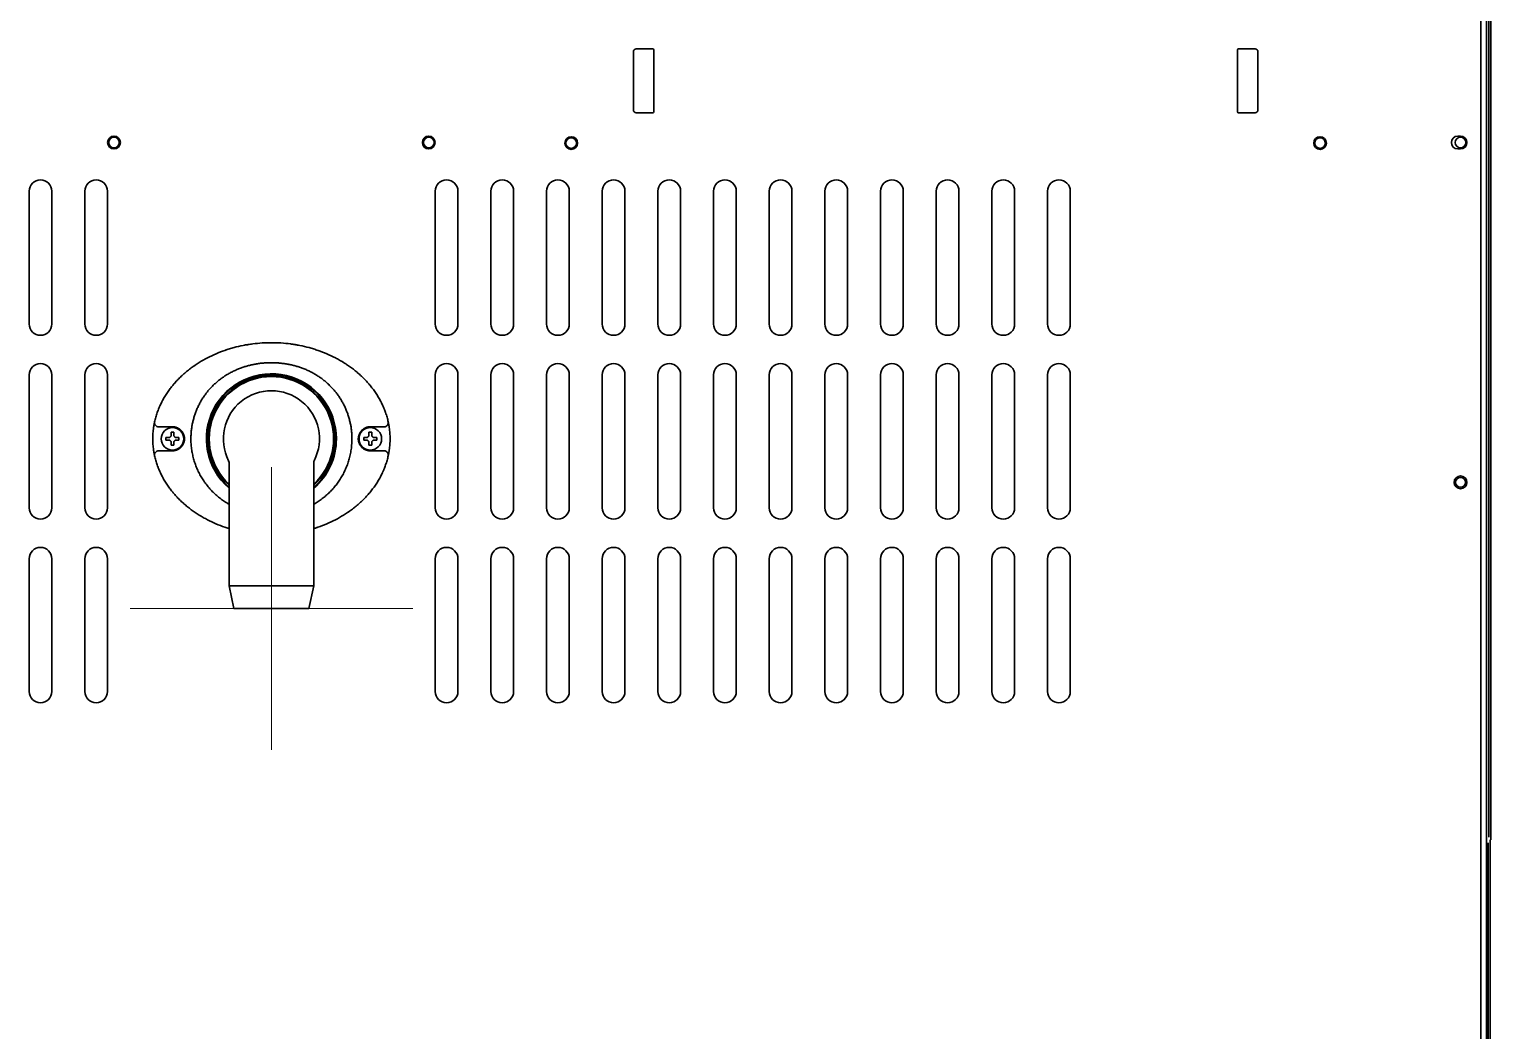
# Model space of a CAD drawing. Extents: x 5809 to 10669, y -850 to 3566.
# Drawn here: x 8717 to 9235, y 2870 to 3224 of the extents above; entities that cross this region are included whole.
import ezdxf

# ---------------------------------------------------------------- set-up
doc = ezdxf.new("R2010")
doc.units = 0
doc.header["$LTSCALE"] = 5
doc.layers.get('0').update_dxf_attribs({"linetype": 'CONTINUOUS', "lineweight": 0})
doc.layers.add('1', color=7, linetype='CONTINUOUS', true_color=0xffffff)

msp = doc.modelspace()

# ---------------------------------------------------------------- linework, layer by layer
at = {"color": 6}
for p, q in [((8803.07, 3069.13), (8803.07, 2969.13)), ((8753.07, 3019.13), (8853.07, 3019.13))]:
    msp.add_line(p, q, dxfattribs=at)
at = {"layer": '1', "color": 7, "linetype": 'Continuous', "lineweight": 35}
for p, q in [((9233.07, 2431.53), (9233.07, 3429.53)), ((9233.89, 3425.73), (9233.89, 2938.23)), ((9234.57, 2937.23), (9234.57, 3428.73)), ((9231.07, 2544.79), (9231.07, 3383.47)), ((8932.17, 3217.03), (8938.07, 3217.03)), ((9145.27, 3217.03), (9151.17, 3217.03)), ((8931.17, 3195.43), (8931.17, 3216.03)), ((8938.37, 3216.73), (8938.37, 3194.73)), ((9144.97, 3194.73), (9144.97, 3216.73)), ((9152.17, 3216.03), (9152.17, 3195.43)), ((8938.07, 3194.43), (8932.17, 3194.43)), ((9151.17, 3194.43), (9145.27, 3194.43)), ((9223.87, 3186.18), (9222.87, 3186.18)), ((9222.87, 3181.68), (9223.87, 3181.68)), ((8717.37, 3166.73), (8717.37, 3119.73)), ((8725.37, 3119.73), (8725.37, 3166.73)), ((8737.07, 3166.73), (8737.07, 3119.73)), ((8745.07, 3119.73), (8745.07, 3166.73)), ((8861.07, 3119.73), (8861.07, 3166.73)), ((8869.07, 3166.73), (8869.07, 3119.73)), ((8880.77, 3119.73), (8880.77, 3166.73)), ((8888.77, 3166.73), (8888.77, 3119.73)), ((8900.47, 3119.73), (8900.47, 3166.73)), ((8908.47, 3166.73), (8908.47, 3119.73)), ((8920.17, 3119.73), (8920.17, 3166.73)), ((8928.17, 3166.73), (8928.17, 3119.73)), ((8939.87, 3119.73), (8939.87, 3166.73)), ((8947.87, 3166.73), (8947.87, 3119.73)), ((8959.57, 3119.73), (8959.57, 3166.73)), ((8967.57, 3166.73), (8967.57, 3119.73)), ((8979.27, 3119.73), (8979.27, 3166.73)), ((8987.27, 3166.73), (8987.27, 3119.73)), ((8998.97, 3119.73), (8998.97, 3166.73)), ((9006.97, 3166.73), (9006.97, 3119.73)), ((9018.67, 3119.73), (9018.67, 3166.73)), ((9026.67, 3166.73), (9026.67, 3119.73)), ((9038.37, 3119.73), (9038.37, 3166.73)), ((9046.37, 3166.73), (9046.37, 3119.73)), ((9058.07, 3119.73), (9058.07, 3166.73)), ((9066.07, 3166.73), (9066.07, 3119.73)), ((9077.77, 3119.73), (9077.77, 3166.73)), ((9085.77, 3166.73), (9085.77, 3119.73)), ((8717.37, 3101.73), (8717.37, 3054.73)), ((8725.37, 3054.73), (8725.37, 3101.73)), ((8737.07, 3101.73), (8737.07, 3054.73)), ((8745.07, 3054.73), (8745.07, 3101.73)), ((8861.07, 3054.73), (8861.07, 3101.73)), ((8869.07, 3101.73), (8869.07, 3054.73)), ((8880.77, 3054.73), (8880.77, 3101.73)), ((8888.77, 3101.73), (8888.77, 3054.73)), ((8900.47, 3054.73), (8900.47, 3101.73)), ((8908.47, 3101.73), (8908.47, 3054.73)), ((8920.17, 3054.73), (8920.17, 3101.73)), ((8928.17, 3101.73), (8928.17, 3054.73)), ((8939.87, 3054.73), (8939.87, 3101.73)), ((8947.87, 3101.73), (8947.87, 3054.73)), ((8959.57, 3054.73), (8959.57, 3101.73)), ((8967.57, 3101.73), (8967.57, 3054.73)), ((8979.27, 3054.73), (8979.27, 3101.73)), ((8987.27, 3101.73), (8987.27, 3054.73)), ((8998.97, 3054.73), (8998.97, 3101.73)), ((9006.97, 3101.73), (9006.97, 3054.73)), ((9018.67, 3054.73), (9018.67, 3101.73)), ((9026.67, 3101.73), (9026.67, 3054.73)), ((9038.37, 3054.73), (9038.37, 3101.73)), ((9046.37, 3101.73), (9046.37, 3054.73)), ((9058.07, 3054.73), (9058.07, 3101.73)), ((9066.07, 3101.73), (9066.07, 3054.73)), ((9077.77, 3054.73), (9077.77, 3101.73)), ((9085.77, 3101.73), (9085.77, 3054.73)), ((8765.77, 3079.13), (8765.77, 3079.63)), ((8765.77, 3078.63), (8765.77, 3079.13)), ((8770.37, 3079.63), (8770.37, 3079.13)), ((8770.37, 3079.13), (8770.37, 3078.63)), ((8835.77, 3079.13), (8835.77, 3079.63)), ((8835.77, 3078.63), (8835.77, 3079.13)), ((8840.37, 3079.63), (8840.37, 3079.13)), ((8840.37, 3079.13), (8840.37, 3078.63)), ((8787.94, 3071.38), (8788.07, 3070.69)), ((8788.07, 3070.69), (8788.07, 3027.13)), ((8818.07, 3027.13), (8818.07, 3070.76)), ((8818.23, 3071.44), (8818.21, 3071.38)), ((8717.37, 3036.73), (8717.37, 2989.73)), ((8725.37, 2989.73), (8725.37, 3036.73)), ((8737.07, 3036.73), (8737.07, 2989.73)), ((8745.07, 2989.73), (8745.07, 3036.73)), ((8861.07, 2989.73), (8861.07, 3036.73)), ((8869.07, 3036.73), (8869.07, 2989.73)), ((8880.77, 2989.73), (8880.77, 3036.73)), ((8888.77, 3036.73), (8888.77, 2989.73)), ((8900.47, 2989.73), (8900.47, 3036.73)), ((8908.47, 3036.73), (8908.47, 2989.73)), ((8920.17, 2989.73), (8920.17, 3036.73)), ((8928.17, 3036.73), (8928.17, 2989.73)), ((8939.87, 2989.73), (8939.87, 3036.73)), ((8947.87, 3036.73), (8947.87, 2989.73)), ((8959.57, 2989.73), (8959.57, 3036.73)), ((8967.57, 3036.73), (8967.57, 2989.73)), ((8979.27, 2989.73), (8979.27, 3036.73)), ((8987.27, 3036.73), (8987.27, 2989.73)), ((8998.97, 2989.73), (8998.97, 3036.73)), ((9006.97, 3036.73), (9006.97, 2989.73)), ((9018.67, 2989.73), (9018.67, 3036.73)), ((9026.67, 3036.73), (9026.67, 2989.73)), ((9038.37, 2989.73), (9038.37, 3036.73)), ((9046.37, 3036.73), (9046.37, 2989.73)), ((9058.07, 2989.73), (9058.07, 3036.73)), ((9066.07, 3036.73), (9066.07, 2989.73)), ((9077.77, 2989.73), (9077.77, 3036.73)), ((9085.77, 3036.73), (9085.77, 2989.73)), ((8788.07, 3027.13), (8789.82, 3019.13)), ((8788.07, 3027.13), (8803.07, 3027.13)), ((8803.07, 3027.13), (8818.07, 3027.13)), ((8816.32, 3019.13), (8818.07, 3027.13)), ((8789.82, 3019.13), (8803.07, 3019.13)), ((8803.07, 3019.13), (8816.32, 3019.13)), ((9233.69, 2418.53), (9233.69, 2936.23)), ((9234.38, 2415.53), (9234.38, 2937.23))]:
    msp.add_line(p, q, dxfattribs=at)
for centre, radius in [((8747.37, 3183.93), 2.25), ((8858.77, 3183.93), 2.25), ((8909.17, 3183.73), 2.25), ((9174.17, 3183.73), 2.25), ((8747.37, 3183.93), 1.88), ((8858.77, 3183.93), 1.88), ((8909.17, 3183.73), 1.88), ((9174.17, 3183.73), 1.88), ((9223.87, 3183.93), 1.88), ((8768.07, 3079.13), 4), ((8838.07, 3079.13), 4), ((9223.87, 3063.73), 2.25), ((9223.87, 3063.73), 1.75)]:
    msp.add_circle(centre, radius, dxfattribs=at)
for centre, radius, start, end in [((8932.17, 3216.03), 1, 90, 180), ((8938.07, 3216.73), 0.3, 0, 90), ((9145.27, 3216.73), 0.3, 90, 180), ((9151.17, 3216.03), 1, 0, 90), ((8932.17, 3195.43), 1, 180, 270), ((8938.07, 3194.73), 0.3, 270, 0), ((9145.27, 3194.73), 0.3, 180, 270), ((9151.17, 3195.43), 1, 270, 0), ((9222.87, 3183.93), 2.25, 90, 270), ((9223.87, 3183.93), 2.25, 270, 90), ((8721.37, 3166.73), 4, 0, 180), ((8741.07, 3166.73), 4, 0, 180), ((8865.07, 3166.73), 4, 0, 180), ((8884.77, 3166.73), 4, 0, 180), ((8904.47, 3166.73), 4, 0, 180), ((8924.17, 3166.73), 4, 0, 180), ((8943.87, 3166.73), 4, 0, 180), ((8963.57, 3166.73), 4, 0, 180), ((8983.27, 3166.73), 4, 0, 180), ((9002.97, 3166.73), 4, 0, 180), ((9022.67, 3166.73), 4, 0, 180), ((9042.37, 3166.73), 4, 0, 180), ((9062.07, 3166.73), 4, 0, 180), ((9081.77, 3166.73), 4, 0, 180), ((8721.37, 3119.73), 4, 180, 0), ((8741.07, 3119.73), 4, 180, 0), ((8865.07, 3119.73), 4, 180, 0), ((8884.77, 3119.73), 4, 180, 0), ((8904.47, 3119.73), 4, 180, 0), ((8924.17, 3119.73), 4, 180, 0), ((8943.87, 3119.73), 4, 180, 0), ((8963.57, 3119.73), 4, 180, 0), ((8983.27, 3119.73), 4, 180, 0), ((9002.97, 3119.73), 4, 180, 0), ((9022.67, 3119.73), 4, 180, 0), ((9042.37, 3119.73), 4, 180, 0), ((9062.07, 3119.73), 4, 180, 0), ((9081.77, 3119.73), 4, 180, 0), ((8721.37, 3101.73), 4, 0, 180), ((8741.07, 3101.73), 4, 0, 180), ((8865.07, 3101.73), 4, 0, 180), ((8884.77, 3101.73), 4, 0, 180), ((8904.47, 3101.73), 4, 0, 180), ((8924.17, 3101.73), 4, 0, 180), ((8943.87, 3101.73), 4, 0, 180), ((8963.57, 3101.73), 4, 0, 180), ((8983.27, 3101.73), 4, 0, 180), ((9002.97, 3101.73), 4, 0, 180), ((9022.67, 3101.73), 4, 0, 180), ((9042.37, 3101.73), 4, 0, 180), ((9062.07, 3101.73), 4, 0, 180), ((9081.77, 3101.73), 4, 0, 180), ((8803.07, 3079.13), 23, 0, 229.2919), ((8803.07, 3079.13), 22.75, 311.2537, 228.7462), ((8803.07, 3079.13), 22.25, 90, 227.6156), ((8803.07, 3079.13), 22, 312.9883, 227.0118), ((8803.07, 3079.13), 22.25, 312.3844, 90), ((8803.07, 3079.13), 17, 332.905, 207.0951), ((8803.07, 3079.13), 23, 310.7025, 0), ((8721.37, 3054.73), 4, 180, 0), ((8741.07, 3054.73), 4, 180, 0), ((8865.07, 3054.73), 4, 180, 0), ((8884.77, 3054.73), 4, 180, 0), ((8904.47, 3054.73), 4, 180, 0), ((8924.17, 3054.73), 4, 180, 0), ((8943.87, 3054.73), 4, 180, 0), ((8963.57, 3054.73), 4, 180, 0), ((8983.27, 3054.73), 4, 180, 0), ((9002.97, 3054.73), 4, 180, 0), ((9022.67, 3054.73), 4, 180, 0), ((9042.37, 3054.73), 4, 180, 0), ((9062.07, 3054.73), 4, 180, 0), ((9081.77, 3054.73), 4, 180, 0), ((8721.37, 3036.73), 4, 0, 180), ((8741.07, 3036.73), 4, 0, 180), ((8865.07, 3036.73), 4, 0, 180), ((8884.77, 3036.73), 4, 0, 180), ((8904.47, 3036.73), 4, 0, 180), ((8924.17, 3036.73), 4, 0, 180), ((8943.87, 3036.73), 4, 0, 180), ((8963.57, 3036.73), 4, 0, 180), ((8983.27, 3036.73), 4, 0, 180), ((9002.97, 3036.73), 4, 0, 180), ((9022.67, 3036.73), 4, 0, 180), ((9042.37, 3036.73), 4, 0, 180), ((9062.07, 3036.73), 4, 0, 180), ((9081.77, 3036.73), 4, 0, 180), ((8721.37, 2989.73), 4, 180, 0), ((8741.07, 2989.73), 4, 180, 0), ((8865.07, 2989.73), 4, 180, 0), ((8884.77, 2989.73), 4, 180, 0), ((8904.47, 2989.73), 4, 180, 0), ((8924.17, 2989.73), 4, 180, 0), ((8943.87, 2989.73), 4, 180, 0), ((8963.57, 2989.73), 4, 180, 0), ((8983.27, 2989.73), 4, 180, 0), ((9002.97, 2989.73), 4, 180, 0), ((9022.67, 2989.73), 4, 180, 0), ((9042.37, 2989.73), 4, 180, 0), ((9062.07, 2989.73), 4, 180, 0), ((9081.77, 2989.73), 4, 180, 0)]:
    msp.add_arc(centre, radius, start, end, dxfattribs=at)
for centre, major_axis, start_param, end_param in [((8763.2, 3084.8), (-1.46, 0.32), 0, 1.780119), ((8842.95, 3084.8), (1.46, 0.32), 4.503066, 6.283185), ((8842.95, 3073.45), (-1.46, 0.32), 3.141593, 4.921712)]:
    msp.add_ellipse(centre, major_axis=major_axis, ratio=0.959106, start_param=start_param, end_param=end_param, dxfattribs=at)
at = {"layer": '1', "color": 7, "linetype": 'Continuous', "lineweight": 35, "extrusion": (0, 0, -1)}
msp.add_ellipse((8763.2, 3073.45), major_axis=(1.46, 0.32), ratio=0.959106, start_param=3.141593, end_param=4.921712, dxfattribs=at)
at = {"layer": '1', "color": 7, "linetype": 'Continuous', "lineweight": 35}
for points, degree, knots in [([(8761.73, 3085.12), (8761.86, 3085.67), (8761.99, 3086.22), (8762.3, 3087.31), (8762.64, 3088.38), (8763.05, 3089.44), (8763.32, 3090.09), (8763.37, 3090.22), (8763.48, 3090.48), (8763.65, 3090.87), (8763.83, 3091.25), (8764.2, 3092.01), (8764.46, 3092.51), (8765, 3093.49), (8765.28, 3093.97), (8765.87, 3094.92), (8766.18, 3095.38), (8766.82, 3096.3), (8767.16, 3096.76), (8767.67, 3097.42), (8767.85, 3097.64), (8768.12, 3097.97), (8768.21, 3098.08), (8768.39, 3098.3), (8768.84, 3098.83), (8769.31, 3099.36), (8770.08, 3100.17), (8770.87, 3100.97), (8772.1, 3102.11), (8772.96, 3102.83), (8773.83, 3103.54), (8774.27, 3103.88), (8774.95, 3104.38), (8775.18, 3104.54), (8775.52, 3104.79), (8775.64, 3104.87), (8775.87, 3105.03), (8775.99, 3105.11), (8776.57, 3105.5), (8777.04, 3105.81), (8778.47, 3106.7), (8779.45, 3107.25), (8781.43, 3108.28), (8782.44, 3108.76), (8784.5, 3109.64), (8785.55, 3110.04), (8786.74, 3110.45), (8786.88, 3110.5), (8787.14, 3110.59), (8787.28, 3110.63), (8787.68, 3110.76), (8787.95, 3110.85), (8788.76, 3111.09), (8789.3, 3111.25), (8790.93, 3111.69), (8792.02, 3111.94), (8793.4, 3112.21), (8793.82, 3112.29), (8794.24, 3112.36), (8794.51, 3112.41), (8794.65, 3112.43), (8795.35, 3112.55), (8795.9, 3112.63), (8797.57, 3112.84), (8798.68, 3112.95), (8800.91, 3113.09), (8802.02, 3113.13), (8804.24, 3113.12), (8805.35, 3113.09), (8807.58, 3112.94), (8808.69, 3112.83), (8810.36, 3112.61), (8810.91, 3112.53), (8811.61, 3112.41), (8811.75, 3112.39), (8812.02, 3112.34), (8812.44, 3112.27), (8812.85, 3112.19), (8814.23, 3111.92), (8815.32, 3111.66), (8816.93, 3111.22), (8817.47, 3111.07), (8818.53, 3110.74), (8819.06, 3110.57), (8820.63, 3110.03), (8821.66, 3109.63), (8823.71, 3108.75), (8824.71, 3108.28), (8826.2, 3107.51), (8826.7, 3107.24), (8827.43, 3106.82), (8827.67, 3106.68), (8828.04, 3106.47), (8828.16, 3106.39), (8828.4, 3106.25), (8829, 3105.88), (8829.59, 3105.5), (8830.52, 3104.87), (8830.98, 3104.54), (8831.87, 3103.88), (8832.32, 3103.54), (8833.18, 3102.83), (8834.04, 3102.11), (8834.86, 3101.36), (8835.66, 3100.58), (8836.06, 3100.18), (8836.83, 3099.36), (8837.2, 3098.94), (8837.66, 3098.41), (8837.75, 3098.3), (8837.94, 3098.08), (8838.21, 3097.76), (8838.47, 3097.43), (8838.99, 3096.76), (8839.32, 3096.31), (8839.96, 3095.39), (8840.27, 3094.92), (8840.86, 3093.97), (8841.14, 3093.49), (8841.69, 3092.51), (8841.94, 3092.02), (8842.43, 3091.01), (8842.66, 3090.49), (8842.93, 3089.84), (8842.99, 3089.71), (8843.09, 3089.45), (8843.14, 3089.32), (8843.29, 3088.92), (8843.39, 3088.65), (8843.67, 3087.85), (8843.84, 3087.31), (8844.15, 3086.22), (8844.29, 3085.68), (8844.41, 3085.12)], 3, [0, 0, 0, 0, 0.015625, 0.015625, 0.03125, 0.046875, 0.046875, 0.050781, 0.050781, 0.054687, 0.0625, 0.0625, 0.078125, 0.078125, 0.09375, 0.09375, 0.109375, 0.109375, 0.125, 0.125, 0.132812, 0.132812, 0.136719, 0.136719, 0.140625, 0.15625, 0.15625, 0.171875, 0.1875, 0.203125, 0.203125, 0.21875, 0.21875, 0.226562, 0.226562, 0.230469, 0.230469, 0.234375, 0.234375, 0.25, 0.25, 0.28125, 0.28125, 0.3125, 0.3125, 0.34375, 0.34375, 0.347656, 0.347656, 0.351562, 0.351562, 0.359375, 0.359375, 0.375, 0.375, 0.40625, 0.40625, 0.414062, 0.417969, 0.417969, 0.421875, 0.421875, 0.4375, 0.4375, 0.46875, 0.46875, 0.5, 0.5, 0.53125, 0.53125, 0.5625, 0.5625, 0.578125, 0.578125, 0.582031, 0.582031, 0.585937, 0.59375, 0.59375, 0.625, 0.625, 0.640625, 0.640625, 0.65625, 0.65625, 0.6875, 0.6875, 0.71875, 0.71875, 0.734375, 0.734375, 0.742187, 0.742187, 0.746094, 0.746094, 0.75, 0.765625, 0.765625, 0.78125, 0.78125, 0.796875, 0.796875, 0.8125, 0.828125, 0.828125, 0.84375, 0.84375, 0.859375, 0.859375, 0.863281, 0.863281, 0.867187, 0.875, 0.875, 0.890625, 0.890625, 0.90625, 0.90625, 0.921875, 0.921875, 0.9375, 0.9375, 0.953125, 0.953125, 0.957031, 0.957031, 0.960937, 0.960937, 0.96875, 0.96875, 0.984375, 0.984375, 1, 1, 1, 1]), ([(8831.56, 3079.13), (8831.56, 3084.73), (8827.1, 3094.92), (8823.01, 3098.66), (8819.03, 3102.3), (8813.75, 3104.21), (8808.67, 3106.04), (8797.48, 3106.04), (8792.4, 3104.21), (8787.12, 3102.31), (8783.14, 3098.66), (8779.05, 3094.93), (8774.59, 3084.73), (8774.59, 3079.13)], 2, [0, 0, 0, 0.125, 0.25, 0.25, 0.375, 0.375, 0.5, 0.625, 0.625, 0.75, 0.75, 0.875, 1, 1, 1]), ([(8761.07, 3079.13), (8761.07, 3079.15), (8761.07, 3079.17), (8761.07, 3079.21), (8761.07, 3079.27), (8761.07, 3079.42), (8761.08, 3079.71), (8761.09, 3080.29), (8761.14, 3081.11), (8761.2, 3081.77), (8761.27, 3082.43), (8761.31, 3082.76), (8761.36, 3083.09)], 3, [0, 0, 0, 0, 0.015625, 0.015625, 0.03125, 0.0625, 0.125, 0.25, 0.5, 0.75, 0.75, 1, 1, 1, 1]), ([(8761.36, 3083.09), (8761.38, 3083.2), (8761.41, 3083.43), (8761.45, 3083.64), (8761.47, 3083.77), (8761.47, 3083.8), (8761.48, 3083.85), (8761.5, 3083.93), (8761.51, 3084.01), (8761.54, 3084.16), (8761.55, 3084.25), (8761.58, 3084.36), (8761.58, 3084.39), (8761.59, 3084.43), (8761.59, 3084.45), (8761.61, 3084.52), (8761.62, 3084.6), (8761.64, 3084.68), (8761.65, 3084.73), (8761.65, 3084.75), (8761.66, 3084.79), (8761.67, 3084.8), (8761.68, 3084.89), (8761.7, 3084.95), (8761.71, 3085.02), (8761.72, 3085.04), (8761.72, 3085.08), (8761.73, 3085.09), (8761.73, 3085.11), (8761.73, 3085.11), (8761.73, 3085.12)], 3, [0, 0, 0, 0, 0.125, 0.25, 0.25, 0.28125, 0.28125, 0.3125, 0.375, 0.375, 0.5, 0.5, 0.53125, 0.53125, 0.5625, 0.5625, 0.625, 0.6875, 0.6875, 0.71875, 0.71875, 0.75, 0.75, 0.875, 0.875, 0.9375, 0.9375, 0.96875, 0.96875, 1, 1, 1, 1]), ([(8763.44, 3083.37), (8763.42, 3083.37), (8763.39, 3083.37), (8763.35, 3083.37), (8763.33, 3083.37), (8763.3, 3083.37), (8763.29, 3083.37), (8763.26, 3083.37), (8763.25, 3083.37), (8763.24, 3083.37), (8763.23, 3083.37), (8763.23, 3083.37), (8763.22, 3083.36), (8763.21, 3083.36), (8763.21, 3083.36), (8763.2, 3083.36), (8763.2, 3083.36), (8763.2, 3083.36), (8763.2, 3083.36), (8763.2, 3083.36)], 3, [0, 0, 0, 0, 0.25, 0.25, 0.5, 0.5, 0.625, 0.625, 0.75, 0.75, 0.8125, 0.8125, 0.875, 0.875, 0.9375, 0.9375, 0.96875, 0.96875, 1, 1, 1, 1]), ([(8771.58, 3081.53), (8771.55, 3081.57), (8771.52, 3081.61), (8771.47, 3081.68), (8771.44, 3081.72), (8771.35, 3081.83), (8771.29, 3081.9), (8771.11, 3082.11), (8770.98, 3082.23), (8770.78, 3082.41), (8770.71, 3082.46), (8770.57, 3082.57), (8770.5, 3082.62), (8770.28, 3082.76), (8770.13, 3082.85), (8769.95, 3082.94), (8769.91, 3082.96), (8769.83, 3082.99), (8769.79, 3083.01), (8769.68, 3083.06), (8769.6, 3083.09), (8769.37, 3083.18), (8769.21, 3083.22), (8768.89, 3083.3), (8768.73, 3083.33), (8768.41, 3083.37), (8768.24, 3083.38), (8768.07, 3083.38)], 3, [0, 0, 0, 0, 0.03125, 0.03125, 0.0625, 0.0625, 0.125, 0.125, 0.25, 0.25, 0.3125, 0.3125, 0.375, 0.375, 0.5, 0.5, 0.53125, 0.53125, 0.5625, 0.5625, 0.625, 0.625, 0.75, 0.75, 0.875, 0.875, 1, 1, 1, 1]), ([(8838.07, 3083.38), (8837.99, 3083.38), (8837.91, 3083.37), (8837.74, 3083.36), (8837.66, 3083.36), (8837.41, 3083.33), (8837.25, 3083.3), (8836.93, 3083.22), (8836.77, 3083.18), (8836.46, 3083.06), (8836.31, 3083), (8836.12, 3082.9), (8836.08, 3082.88), (8836.01, 3082.84), (8835.9, 3082.78), (8835.79, 3082.71), (8835.68, 3082.64), (8835.64, 3082.61), (8835.57, 3082.56), (8835.47, 3082.49), (8835.37, 3082.4), (8835.17, 3082.23), (8835.04, 3082.11), (8834.85, 3081.9), (8834.79, 3081.83), (8834.68, 3081.68), (8834.62, 3081.61), (8834.57, 3081.53)], 3, [0, 0, 0, 0, 0.0625, 0.0625, 0.125, 0.125, 0.25, 0.25, 0.375, 0.375, 0.5, 0.5, 0.53125, 0.53125, 0.5625, 0.625, 0.625, 0.65625, 0.65625, 0.6875, 0.75, 0.75, 0.875, 0.875, 0.9375, 0.9375, 1, 1, 1, 1]), ([(8842.95, 3083.36), (8842.95, 3083.36), (8842.94, 3083.36), (8842.94, 3083.36), (8842.93, 3083.36), (8842.92, 3083.36), (8842.92, 3083.37), (8842.91, 3083.37), (8842.91, 3083.37), (8842.89, 3083.37), (8842.88, 3083.37), (8842.86, 3083.37), (8842.85, 3083.37), (8842.82, 3083.37), (8842.8, 3083.37), (8842.75, 3083.37), (8842.73, 3083.37), (8842.71, 3083.37)], 3, [0, 0, 0, 0, 0.0625, 0.0625, 0.125, 0.125, 0.1875, 0.1875, 0.25, 0.25, 0.375, 0.375, 0.5, 0.5, 0.75, 0.75, 1, 1, 1, 1]), ([(8844.41, 3085.12), (8844.41, 3085.11), (8844.42, 3085.11), (8844.42, 3085.09), (8844.43, 3085.06), (8844.43, 3085.02), (8844.45, 3084.95), (8844.46, 3084.89), (8844.48, 3084.8), (8844.48, 3084.79), (8844.49, 3084.75), (8844.5, 3084.7), (8844.51, 3084.64), (8844.54, 3084.52), (8844.56, 3084.44), (8844.58, 3084.32), (8844.58, 3084.3), (8844.59, 3084.25), (8844.6, 3084.18), (8844.62, 3084.11), (8844.64, 3083.96), (8844.66, 3083.86), (8844.69, 3083.7), (8844.7, 3083.64), (8844.72, 3083.53), (8844.73, 3083.48), (8844.75, 3083.32), (8844.77, 3083.2), (8844.78, 3083.09)], 3, [0, 0, 0, 0, 0.03125, 0.03125, 0.0625, 0.125, 0.125, 0.25, 0.25, 0.28125, 0.28125, 0.3125, 0.375, 0.375, 0.5, 0.5, 0.53125, 0.53125, 0.5625, 0.625, 0.625, 0.75, 0.75, 0.8125, 0.8125, 0.875, 0.875, 1, 1, 1, 1]), ([(8844.78, 3083.09), (8844.88, 3082.44), (8844.95, 3081.78), (8845.05, 3080.45), (8845.07, 3079.79), (8845.07, 3079.13)], 3, [0, 0, 0, 0, 0.5, 0.5, 1, 1, 1, 1]), ([(8761.36, 3075.16), (8761.27, 3075.82), (8761.19, 3076.48), (8761.13, 3077.3), (8761.12, 3077.47), (8761.1, 3077.8), (8761.1, 3077.97), (8761.08, 3078.46), (8761.07, 3078.79), (8761.07, 3079.13)], 3, [0, 0, 0, 0, 0.5, 0.5, 0.625, 0.625, 0.75, 0.75, 1, 1, 1, 1]), ([(8765.77, 3079.63), (8765.98, 3079.63), (8766.19, 3079.63), (8766.51, 3079.63), (8766.62, 3079.63), (8766.84, 3079.63), (8766.96, 3079.63), (8767.07, 3079.63)], 3, [0, 0, 0, 0, 0.5, 0.5, 0.75, 0.75, 1, 1, 1, 1]), ([(8767.57, 3076.83), (8767.57, 3077.03), (8767.57, 3077.24), (8767.57, 3077.56), (8767.57, 3077.67), (8767.57, 3077.9), (8767.57, 3078.01), (8767.57, 3078.13)], 3, [0, 0, 0, 0, 0.5, 0.5, 0.75, 0.75, 1, 1, 1, 1]), ([(8768.57, 3081.43), (8768.57, 3081.22), (8768.57, 3081.01), (8768.57, 3080.69), (8768.57, 3080.58), (8768.57, 3080.35), (8768.57, 3080.24), (8768.57, 3080.13)], 3, [0, 0, 0, 0, 0.5, 0.5, 0.75, 0.75, 1, 1, 1, 1]), ([(8770.37, 3078.63), (8770.17, 3078.63), (8769.96, 3078.63), (8769.64, 3078.63), (8769.53, 3078.63), (8769.3, 3078.63), (8769.19, 3078.63), (8769.07, 3078.63)], 3, [0, 0, 0, 0, 0.5, 0.5, 0.75, 0.75, 1, 1, 1, 1]), ([(8772.32, 3079.13), (8772.32, 3079.18), (8772.32, 3079.24), (8772.32, 3079.35), (8772.31, 3079.4), (8772.3, 3079.57), (8772.29, 3079.68), (8772.25, 3079.89), (8772.23, 3080), (8772.18, 3080.21), (8772.16, 3080.31), (8772.11, 3080.47), (8772.09, 3080.52), (8772.06, 3080.59), (8772.05, 3080.62), (8772.03, 3080.67), (8772.02, 3080.69), (8771.97, 3080.82), (8771.93, 3080.92), (8771.79, 3081.2), (8771.69, 3081.37), (8771.58, 3081.53)], 3, [0, 0, 0, 0, 0.0625, 0.0625, 0.125, 0.125, 0.25, 0.25, 0.375, 0.375, 0.5, 0.5, 0.5625, 0.5625, 0.59375, 0.59375, 0.625, 0.625, 0.75, 0.75, 1, 1, 1, 1]), ([(8771.58, 3076.73), (8771.61, 3076.77), (8771.63, 3076.81), (8771.69, 3076.89), (8771.71, 3076.93), (8771.79, 3077.06), (8771.84, 3077.15), (8771.93, 3077.34), (8771.97, 3077.43), (8772.05, 3077.63), (8772.09, 3077.73), (8772.14, 3077.88), (8772.15, 3077.94), (8772.18, 3078.04), (8772.2, 3078.1), (8772.23, 3078.26), (8772.26, 3078.36), (8772.29, 3078.58), (8772.31, 3078.8), (8772.32, 3079.02), (8772.32, 3079.13)], 3, [0, 0, 0, 0, 0.0625, 0.0625, 0.125, 0.125, 0.25, 0.25, 0.375, 0.375, 0.5, 0.5, 0.5625, 0.5625, 0.625, 0.625, 0.75, 0.75, 0.875, 1, 1, 1, 1]), ([(8774.59, 3079.12), (8774.59, 3078.7), (8774.61, 3077.66), (8774.75, 3076.03), (8775.02, 3074.24), (8775.4, 3072.51), (8775.89, 3070.82), (8776.48, 3069.18), (8777.18, 3067.58), (8777.99, 3066.04), (8778.89, 3064.55), (8779.89, 3063.14), (8780.98, 3061.79), (8782.15, 3060.51), (8783.4, 3059.32), (8784.73, 3058.22), (8786.14, 3057.2), (8787.26, 3056.49), (8787.9, 3056.12), (8788.05, 3056.04)], 3, [0, 0, 0, 0, 0.044831, 0.110517, 0.174341, 0.236973, 0.299121, 0.361181, 0.423203, 0.48514, 0.547038, 0.608955, 0.670902, 0.732897, 0.794969, 0.857121, 0.919399, 0.981998, 1, 1, 1, 1]), ([(8818.1, 3056.04), (8818.37, 3056.19), (8819.13, 3056.63), (8820.35, 3057.43), (8821.73, 3058.47), (8823.04, 3059.59), (8824.28, 3060.8), (8825.43, 3062.09), (8826.5, 3063.46), (8827.47, 3064.89), (8828.35, 3066.39), (8829.13, 3067.95), (8829.81, 3069.56), (8830.39, 3071.24), (8830.87, 3073), (8831.25, 3074.89), (8831.5, 3076.94), (8831.56, 3078.38), (8831.56, 3079.13)], 3, [0, 0, 0, 0, 0.033024, 0.095303, 0.157428, 0.2195, 0.281496, 0.34342, 0.405324, 0.467251, 0.529184, 0.591089, 0.653132, 0.715886, 0.780091, 0.84721, 0.920285, 1, 1, 1, 1]), ([(8834.57, 3081.53), (8834.54, 3081.49), (8834.51, 3081.45), (8834.46, 3081.36), (8834.43, 3081.32), (8834.36, 3081.19), (8834.31, 3081.1), (8834.22, 3080.92), (8834.17, 3080.82), (8834.09, 3080.62), (8834.06, 3080.52), (8834.01, 3080.37), (8833.99, 3080.32), (8833.96, 3080.21), (8833.95, 3080.16), (8833.91, 3080), (8833.89, 3079.89), (8833.86, 3079.67), (8833.83, 3079.46), (8833.82, 3079.24), (8833.82, 3079.13)], 3, [0, 0, 0, 0, 0.0625, 0.0625, 0.125, 0.125, 0.25, 0.25, 0.375, 0.375, 0.5, 0.5, 0.5625, 0.5625, 0.625, 0.625, 0.75, 0.75, 0.875, 1, 1, 1, 1]), ([(8833.82, 3079.13), (8833.82, 3079.07), (8833.82, 3079.02), (8833.83, 3078.91), (8833.83, 3078.85), (8833.84, 3078.69), (8833.86, 3078.58), (8833.89, 3078.36), (8833.91, 3078.25), (8833.96, 3078.04), (8833.99, 3077.94), (8834.04, 3077.79), (8834.06, 3077.73), (8834.08, 3077.66), (8834.09, 3077.63), (8834.11, 3077.58), (8834.12, 3077.56), (8834.17, 3077.43), (8834.22, 3077.34), (8834.36, 3077.06), (8834.46, 3076.88), (8834.57, 3076.73)], 3, [0, 0, 0, 0, 0.0625, 0.0625, 0.125, 0.125, 0.25, 0.25, 0.375, 0.375, 0.5, 0.5, 0.5625, 0.5625, 0.59375, 0.59375, 0.625, 0.625, 0.75, 0.75, 1, 1, 1, 1]), ([(8835.77, 3079.63), (8835.98, 3079.63), (8836.19, 3079.63), (8836.51, 3079.63), (8836.62, 3079.63), (8836.84, 3079.63), (8836.96, 3079.63), (8837.07, 3079.63)], 3, [0, 0, 0, 0, 0.5, 0.5, 0.75, 0.75, 1, 1, 1, 1]), ([(8837.57, 3076.83), (8837.57, 3077.03), (8837.57, 3077.24), (8837.57, 3077.56), (8837.57, 3077.67), (8837.57, 3077.9), (8837.57, 3078.01), (8837.57, 3078.13)], 3, [0, 0, 0, 0, 0.5, 0.5, 0.75, 0.75, 1, 1, 1, 1]), ([(8838.57, 3081.43), (8838.57, 3081.22), (8838.57, 3081.01), (8838.57, 3080.69), (8838.57, 3080.58), (8838.57, 3080.35), (8838.57, 3080.24), (8838.57, 3080.13)], 3, [0, 0, 0, 0, 0.5, 0.5, 0.75, 0.75, 1, 1, 1, 1]), ([(8840.37, 3078.63), (8840.17, 3078.63), (8839.96, 3078.63), (8839.64, 3078.63), (8839.53, 3078.63), (8839.3, 3078.63), (8839.19, 3078.63), (8839.07, 3078.63)], 3, [0, 0, 0, 0, 0.5, 0.5, 0.75, 0.75, 1, 1, 1, 1]), ([(8845.07, 3079.13), (8845.07, 3079.04), (8845.07, 3078.96), (8845.07, 3078.79), (8845.07, 3078.55), (8845.05, 3077.97), (8845.02, 3077.47), (8844.95, 3076.48), (8844.88, 3075.82), (8844.78, 3075.16)], 3, [0, 0, 0, 0, 0.0625, 0.0625, 0.125, 0.25, 0.5, 0.5, 1, 1, 1, 1]), ([(8761.73, 3073.13), (8761.73, 3073.15), (8761.73, 3073.17), (8761.72, 3073.21), (8761.71, 3073.23), (8761.7, 3073.31), (8761.68, 3073.36), (8761.67, 3073.45), (8761.66, 3073.46), (8761.65, 3073.5), (8761.64, 3073.55), (8761.63, 3073.61), (8761.62, 3073.67), (8761.62, 3073.69), (8761.61, 3073.73), (8761.6, 3073.75), (8761.59, 3073.82), (8761.58, 3073.86), (8761.56, 3074), (8761.54, 3074.1), (8761.51, 3074.24), (8761.5, 3074.3), (8761.49, 3074.37), (8761.48, 3074.4), (8761.47, 3074.45), (8761.47, 3074.48), (8761.45, 3074.61), (8761.43, 3074.72), (8761.4, 3074.88), (8761.39, 3074.94), (8761.38, 3075.05), (8761.37, 3075.1), (8761.36, 3075.16)], 3, [0, 0, 0, 0, 0.0625, 0.0625, 0.125, 0.125, 0.25, 0.25, 0.28125, 0.28125, 0.3125, 0.375, 0.375, 0.40625, 0.40625, 0.4375, 0.4375, 0.5, 0.5, 0.625, 0.625, 0.6875, 0.6875, 0.71875, 0.71875, 0.75, 0.75, 0.875, 0.875, 0.9375, 0.9375, 1, 1, 1, 1]), ([(8788.05, 3047.38), (8787.55, 3047.53), (8787.06, 3047.69), (8785.52, 3048.22), (8784.48, 3048.62), (8782.44, 3049.5), (8781.43, 3049.97), (8779.94, 3050.75), (8779.45, 3051.01), (8778.72, 3051.43), (8778.47, 3051.57), (8778.11, 3051.79), (8777.99, 3051.86), (8777.75, 3052.01), (8777.15, 3052.37), (8776.56, 3052.76), (8775.63, 3053.39), (8775.17, 3053.71), (8774.27, 3054.38), (8773.83, 3054.72), (8772.96, 3055.42), (8772.11, 3056.14), (8771.29, 3056.9), (8770.48, 3057.67), (8770.09, 3058.07), (8769.32, 3058.89), (8768.94, 3059.31), (8768.48, 3059.84), (8768.39, 3059.95), (8768.21, 3060.17), (8767.94, 3060.5), (8767.68, 3060.83), (8767.16, 3061.49), (8766.83, 3061.95), (8766.19, 3062.86), (8765.88, 3063.33), (8765.28, 3064.28), (8765, 3064.76), (8764.46, 3065.74), (8764.2, 3066.23), (8763.72, 3067.25), (8763.48, 3067.76), (8763.21, 3068.41), (8763.16, 3068.54), (8763.06, 3068.8), (8763, 3068.94), (8762.85, 3069.33), (8762.76, 3069.6), (8762.48, 3070.4), (8762.3, 3070.94), (8762, 3072.03), (8761.86, 3072.58), (8761.73, 3073.13)], 3, [0, 0, 0, 0, 0.040767, 0.040767, 0.12797, 0.12797, 0.215173, 0.215173, 0.258775, 0.258775, 0.280576, 0.280576, 0.291476, 0.291476, 0.302376, 0.345978, 0.345978, 0.389579, 0.389579, 0.433181, 0.433181, 0.476782, 0.520384, 0.520384, 0.563985, 0.563985, 0.607587, 0.607587, 0.618487, 0.618487, 0.629387, 0.651188, 0.651188, 0.69479, 0.69479, 0.738391, 0.738391, 0.781993, 0.781993, 0.825594, 0.825594, 0.869196, 0.869196, 0.880096, 0.880096, 0.890996, 0.890996, 0.912797, 0.912797, 0.956399, 0.956399, 1, 1, 1, 1]), ([(8763.2, 3074.9), (8763.2, 3074.89), (8763.2, 3074.89), (8763.21, 3074.89), (8763.21, 3074.89), (8763.22, 3074.89), (8763.23, 3074.89), (8763.23, 3074.89), (8763.24, 3074.89), (8763.25, 3074.88), (8763.26, 3074.88), (8763.29, 3074.88), (8763.3, 3074.88), (8763.33, 3074.88), (8763.35, 3074.88), (8763.39, 3074.88), (8763.42, 3074.88), (8763.44, 3074.88)], 3, [0, 0, 0, 0, 0.0625, 0.0625, 0.125, 0.125, 0.1875, 0.1875, 0.25, 0.25, 0.375, 0.375, 0.5, 0.5, 0.75, 0.75, 1, 1, 1, 1]), ([(8768.07, 3074.88), (8768.16, 3074.88), (8768.24, 3074.88), (8768.41, 3074.89), (8768.49, 3074.9), (8768.73, 3074.92), (8768.9, 3074.95), (8769.22, 3075.03), (8769.37, 3075.08), (8769.68, 3075.19), (8769.84, 3075.26), (8770.02, 3075.35), (8770.06, 3075.37), (8770.14, 3075.41), (8770.25, 3075.47), (8770.36, 3075.54), (8770.47, 3075.61), (8770.5, 3075.64), (8770.57, 3075.69), (8770.68, 3075.77), (8770.78, 3075.85), (8770.98, 3076.02), (8771.11, 3076.15), (8771.29, 3076.35), (8771.35, 3076.42), (8771.47, 3076.57), (8771.53, 3076.65), (8771.58, 3076.73)], 3, [0, 0, 0, 0, 0.0625, 0.0625, 0.125, 0.125, 0.25, 0.25, 0.375, 0.375, 0.5, 0.5, 0.53125, 0.53125, 0.5625, 0.625, 0.625, 0.65625, 0.65625, 0.6875, 0.75, 0.75, 0.875, 0.875, 0.9375, 0.9375, 1, 1, 1, 1]), ([(8844.41, 3073.13), (8844.29, 3072.58), (8844.15, 3072.03), (8843.84, 3070.95), (8843.5, 3069.87), (8843.1, 3068.82), (8842.83, 3068.16), (8842.77, 3068.03), (8842.66, 3067.77), (8842.49, 3067.39), (8842.31, 3067), (8841.95, 3066.24), (8841.69, 3065.75), (8841.15, 3064.77), (8840.86, 3064.28), (8840.27, 3063.33), (8839.96, 3062.87), (8839.32, 3061.95), (8838.99, 3061.5), (8838.47, 3060.83), (8838.3, 3060.61), (8838.03, 3060.28), (8837.94, 3060.17), (8837.76, 3059.96), (8837.3, 3059.42), (8836.83, 3058.9), (8836.06, 3058.08), (8835.27, 3057.28), (8834.04, 3056.14), (8833.19, 3055.42), (8832.32, 3054.72), (8831.87, 3054.37), (8831.2, 3053.87), (8830.97, 3053.71), (8830.62, 3053.46), (8830.51, 3053.38), (8830.28, 3053.22), (8830.16, 3053.14), (8829.58, 3052.75), (8829.1, 3052.44), (8827.67, 3051.55), (8826.7, 3051), (8824.71, 3049.97), (8823.7, 3049.5), (8821.65, 3048.62), (8820.6, 3048.21), (8819.4, 3047.8), (8819.27, 3047.76), (8819, 3047.67), (8818.87, 3047.62), (8818.51, 3047.51), (8818.3, 3047.44), (8818.08, 3047.37)], 3, [0, 0, 0, 0, 0.043655, 0.043655, 0.08731, 0.130964, 0.130964, 0.141878, 0.141878, 0.152792, 0.174619, 0.174619, 0.218274, 0.218274, 0.261929, 0.261929, 0.305583, 0.305583, 0.349238, 0.349238, 0.371066, 0.371066, 0.381979, 0.381979, 0.392893, 0.436548, 0.436548, 0.480203, 0.523857, 0.567512, 0.567512, 0.611167, 0.611167, 0.632994, 0.632994, 0.643908, 0.643908, 0.654822, 0.654822, 0.698476, 0.698476, 0.785786, 0.785786, 0.873096, 0.873096, 0.960405, 0.960405, 0.971319, 0.971319, 0.982232, 0.982232, 1, 1, 1, 1]), ([(8834.57, 3076.73), (8834.59, 3076.69), (8834.62, 3076.65), (8834.68, 3076.57), (8834.71, 3076.53), (8834.79, 3076.42), (8834.85, 3076.35), (8835.04, 3076.14), (8835.17, 3076.02), (8835.37, 3075.85), (8835.44, 3075.79), (8835.58, 3075.68), (8835.65, 3075.63), (8835.86, 3075.49), (8836.01, 3075.41), (8836.2, 3075.31), (8836.24, 3075.29), (8836.31, 3075.26), (8836.35, 3075.24), (8836.47, 3075.19), (8836.54, 3075.16), (8836.78, 3075.07), (8836.93, 3075.03), (8837.25, 3074.95), (8837.41, 3074.92), (8837.74, 3074.89), (8837.91, 3074.88), (8838.07, 3074.88)], 3, [0, 0, 0, 0, 0.03125, 0.03125, 0.0625, 0.0625, 0.125, 0.125, 0.25, 0.25, 0.3125, 0.3125, 0.375, 0.375, 0.5, 0.5, 0.53125, 0.53125, 0.5625, 0.5625, 0.625, 0.625, 0.75, 0.75, 0.875, 0.875, 1, 1, 1, 1]), ([(8842.71, 3074.88), (8842.73, 3074.88), (8842.75, 3074.88), (8842.8, 3074.88), (8842.82, 3074.88), (8842.85, 3074.88), (8842.86, 3074.88), (8842.88, 3074.88), (8842.89, 3074.88), (8842.91, 3074.89), (8842.91, 3074.89), (8842.92, 3074.89), (8842.92, 3074.89), (8842.93, 3074.89), (8842.94, 3074.89), (8842.94, 3074.89), (8842.94, 3074.89), (8842.95, 3074.89), (8842.95, 3074.89), (8842.95, 3074.9)], 3, [0, 0, 0, 0, 0.25, 0.25, 0.5, 0.5, 0.625, 0.625, 0.75, 0.75, 0.8125, 0.8125, 0.875, 0.875, 0.9375, 0.9375, 0.96875, 0.96875, 1, 1, 1, 1]), ([(8844.78, 3075.16), (8844.77, 3075.05), (8844.73, 3074.83), (8844.7, 3074.61), (8844.68, 3074.48), (8844.67, 3074.45), (8844.66, 3074.4), (8844.65, 3074.32), (8844.64, 3074.25), (8844.61, 3074.1), (8844.59, 3074), (8844.57, 3073.89), (8844.56, 3073.86), (8844.56, 3073.82), (8844.55, 3073.8), (8844.54, 3073.73), (8844.52, 3073.65), (8844.51, 3073.57), (8844.49, 3073.52), (8844.49, 3073.5), (8844.48, 3073.46), (8844.48, 3073.45), (8844.46, 3073.36), (8844.45, 3073.31), (8844.43, 3073.23), (8844.43, 3073.21), (8844.42, 3073.18), (8844.42, 3073.17), (8844.42, 3073.15), (8844.41, 3073.14), (8844.41, 3073.13)], 3, [0, 0, 0, 0, 0.125, 0.25, 0.25, 0.28125, 0.28125, 0.3125, 0.375, 0.375, 0.5, 0.5, 0.53125, 0.53125, 0.5625, 0.5625, 0.625, 0.6875, 0.6875, 0.71875, 0.71875, 0.75, 0.75, 0.875, 0.875, 0.9375, 0.9375, 0.96875, 0.96875, 1, 1, 1, 1]), ([(8818.07, 3070.76), (8818.07, 3070.84), (8818.08, 3070.99), (8818.13, 3071.18), (8818.18, 3071.31), (8818.21, 3071.38), (8818.22, 3071.41), (8818.22, 3071.42), (8818.23, 3071.42), (8818.23, 3071.42), (8818.23, 3071.42), (8818.23, 3071.42), (8818.23, 3071.42)], 3, [0, 0, 0, 0, 0.334152, 0.60202, 0.785375, 0.885731, 0.906739, 0.917465, 0.926557, 0.939788, 0.96614, 1, 1, 1, 1])]:
    msp.add_open_spline(points, degree=degree, knots=knots, dxfattribs=at)
for points in [[(8763.65, 3083.38), (8763.58, 3083.38), (8763.51, 3083.38), (8763.44, 3083.37)], [(8768.07, 3083.38), (8766.6, 3083.38), (8765.12, 3083.38), (8763.65, 3083.38)], [(8842.5, 3083.38), (8841.02, 3083.38), (8839.55, 3083.38), (8838.07, 3083.38)], [(8842.71, 3083.37), (8842.64, 3083.38), (8842.57, 3083.38), (8842.5, 3083.38)], [(8767.07, 3078.63), (8767.02, 3078.63), (8766.91, 3078.63), (8766.75, 3078.63), (8766.59, 3078.63), (8766.43, 3078.63), (8766.28, 3078.63), (8766.13, 3078.63), (8765.96, 3078.63), (8765.84, 3078.63), (8765.77, 3078.63)], [(8767.07, 3079.63), (8767.1, 3079.65), (8767.14, 3079.7), (8767.22, 3079.77), (8767.29, 3079.84), (8767.36, 3079.91), (8767.43, 3079.98), (8767.5, 3080.05), (8767.55, 3080.1), (8767.57, 3080.13)], [(8767.57, 3078.13), (8767.55, 3078.15), (8767.5, 3078.2), (8767.42, 3078.28), (8767.35, 3078.35), (8767.28, 3078.42), (8767.21, 3078.49), (8767.14, 3078.56), (8767.1, 3078.6), (8767.07, 3078.63)], [(8767.57, 3080.13), (8767.57, 3080.18), (8767.57, 3080.29), (8767.57, 3080.45), (8767.57, 3080.61), (8767.57, 3080.76), (8767.57, 3080.92), (8767.57, 3081.07), (8767.57, 3081.24), (8767.57, 3081.36), (8767.57, 3081.43)], [(8767.57, 3081.43), (8767.74, 3081.43), (8768.07, 3081.43), (8768.41, 3081.43), (8768.57, 3081.43)], [(8768.57, 3080.13), (8768.6, 3080.1), (8768.65, 3080.05), (8768.72, 3079.98), (8768.8, 3079.9), (8768.87, 3079.83), (8768.93, 3079.76), (8769, 3079.7), (8769.05, 3079.65), (8769.07, 3079.63)], [(8769.07, 3078.63), (8769.05, 3078.6), (8769, 3078.55), (8768.93, 3078.48), (8768.86, 3078.41), (8768.79, 3078.34), (8768.72, 3078.27), (8768.64, 3078.2), (8768.6, 3078.15), (8768.57, 3078.13)], [(8768.57, 3078.13), (8768.57, 3078.07), (8768.57, 3077.96), (8768.57, 3077.8), (8768.57, 3077.64), (8768.57, 3077.49), (8768.57, 3077.34), (8768.57, 3077.18), (8768.57, 3077.01), (8768.57, 3076.89), (8768.57, 3076.83)], [(8769.07, 3079.63), (8769.13, 3079.63), (8769.24, 3079.63), (8769.4, 3079.63), (8769.56, 3079.63), (8769.71, 3079.63), (8769.86, 3079.63), (8770.02, 3079.63), (8770.19, 3079.63), (8770.31, 3079.63), (8770.37, 3079.63)], [(8837.07, 3078.63), (8837.02, 3078.63), (8836.91, 3078.63), (8836.75, 3078.63), (8836.59, 3078.63), (8836.43, 3078.63), (8836.28, 3078.63), (8836.13, 3078.63), (8835.96, 3078.63), (8835.84, 3078.63), (8835.77, 3078.63)], [(8837.07, 3079.63), (8837.1, 3079.65), (8837.14, 3079.7), (8837.22, 3079.77), (8837.29, 3079.84), (8837.36, 3079.91), (8837.43, 3079.98), (8837.5, 3080.05), (8837.55, 3080.1), (8837.57, 3080.13)], [(8837.57, 3078.13), (8837.55, 3078.15), (8837.5, 3078.2), (8837.42, 3078.28), (8837.35, 3078.35), (8837.28, 3078.42), (8837.21, 3078.49), (8837.14, 3078.56), (8837.1, 3078.6), (8837.07, 3078.63)], [(8837.57, 3080.13), (8837.57, 3080.18), (8837.57, 3080.29), (8837.57, 3080.45), (8837.57, 3080.61), (8837.57, 3080.76), (8837.57, 3080.92), (8837.57, 3081.07), (8837.57, 3081.24), (8837.57, 3081.36), (8837.57, 3081.43)], [(8837.57, 3081.43), (8837.74, 3081.43), (8838.07, 3081.43), (8838.41, 3081.43), (8838.57, 3081.43)], [(8838.57, 3080.13), (8838.6, 3080.1), (8838.65, 3080.05), (8838.72, 3079.98), (8838.8, 3079.9), (8838.87, 3079.83), (8838.93, 3079.76), (8839, 3079.7), (8839.05, 3079.65), (8839.07, 3079.63)], [(8839.07, 3078.63), (8839.05, 3078.6), (8839, 3078.55), (8838.93, 3078.48), (8838.86, 3078.41), (8838.79, 3078.34), (8838.72, 3078.27), (8838.64, 3078.2), (8838.6, 3078.15), (8838.57, 3078.13)], [(8838.57, 3078.13), (8838.57, 3078.07), (8838.57, 3077.96), (8838.57, 3077.8), (8838.57, 3077.64), (8838.57, 3077.49), (8838.57, 3077.34), (8838.57, 3077.18), (8838.57, 3077.01), (8838.57, 3076.89), (8838.57, 3076.83)], [(8839.07, 3079.63), (8839.13, 3079.63), (8839.24, 3079.63), (8839.4, 3079.63), (8839.56, 3079.63), (8839.71, 3079.63), (8839.86, 3079.63), (8840.02, 3079.63), (8840.19, 3079.63), (8840.31, 3079.63), (8840.37, 3079.63)], [(8763.44, 3074.88), (8763.51, 3074.88), (8763.58, 3074.88), (8763.65, 3074.88)], [(8763.65, 3074.88), (8765.12, 3074.88), (8766.6, 3074.88), (8768.07, 3074.88)], [(8768.57, 3076.83), (8768.41, 3076.83), (8768.07, 3076.83), (8767.74, 3076.83), (8767.57, 3076.83)], [(8838.57, 3076.83), (8838.41, 3076.83), (8838.07, 3076.83), (8837.74, 3076.83), (8837.57, 3076.83)], [(8838.07, 3074.88), (8839.55, 3074.88), (8841.02, 3074.88), (8842.5, 3074.88)], [(8842.5, 3074.88), (8842.57, 3074.88), (8842.64, 3074.88), (8842.71, 3074.88)]]:
    msp.add_open_spline(points, degree=3, dxfattribs=at)

doc.saveas('drawing.dxf')
